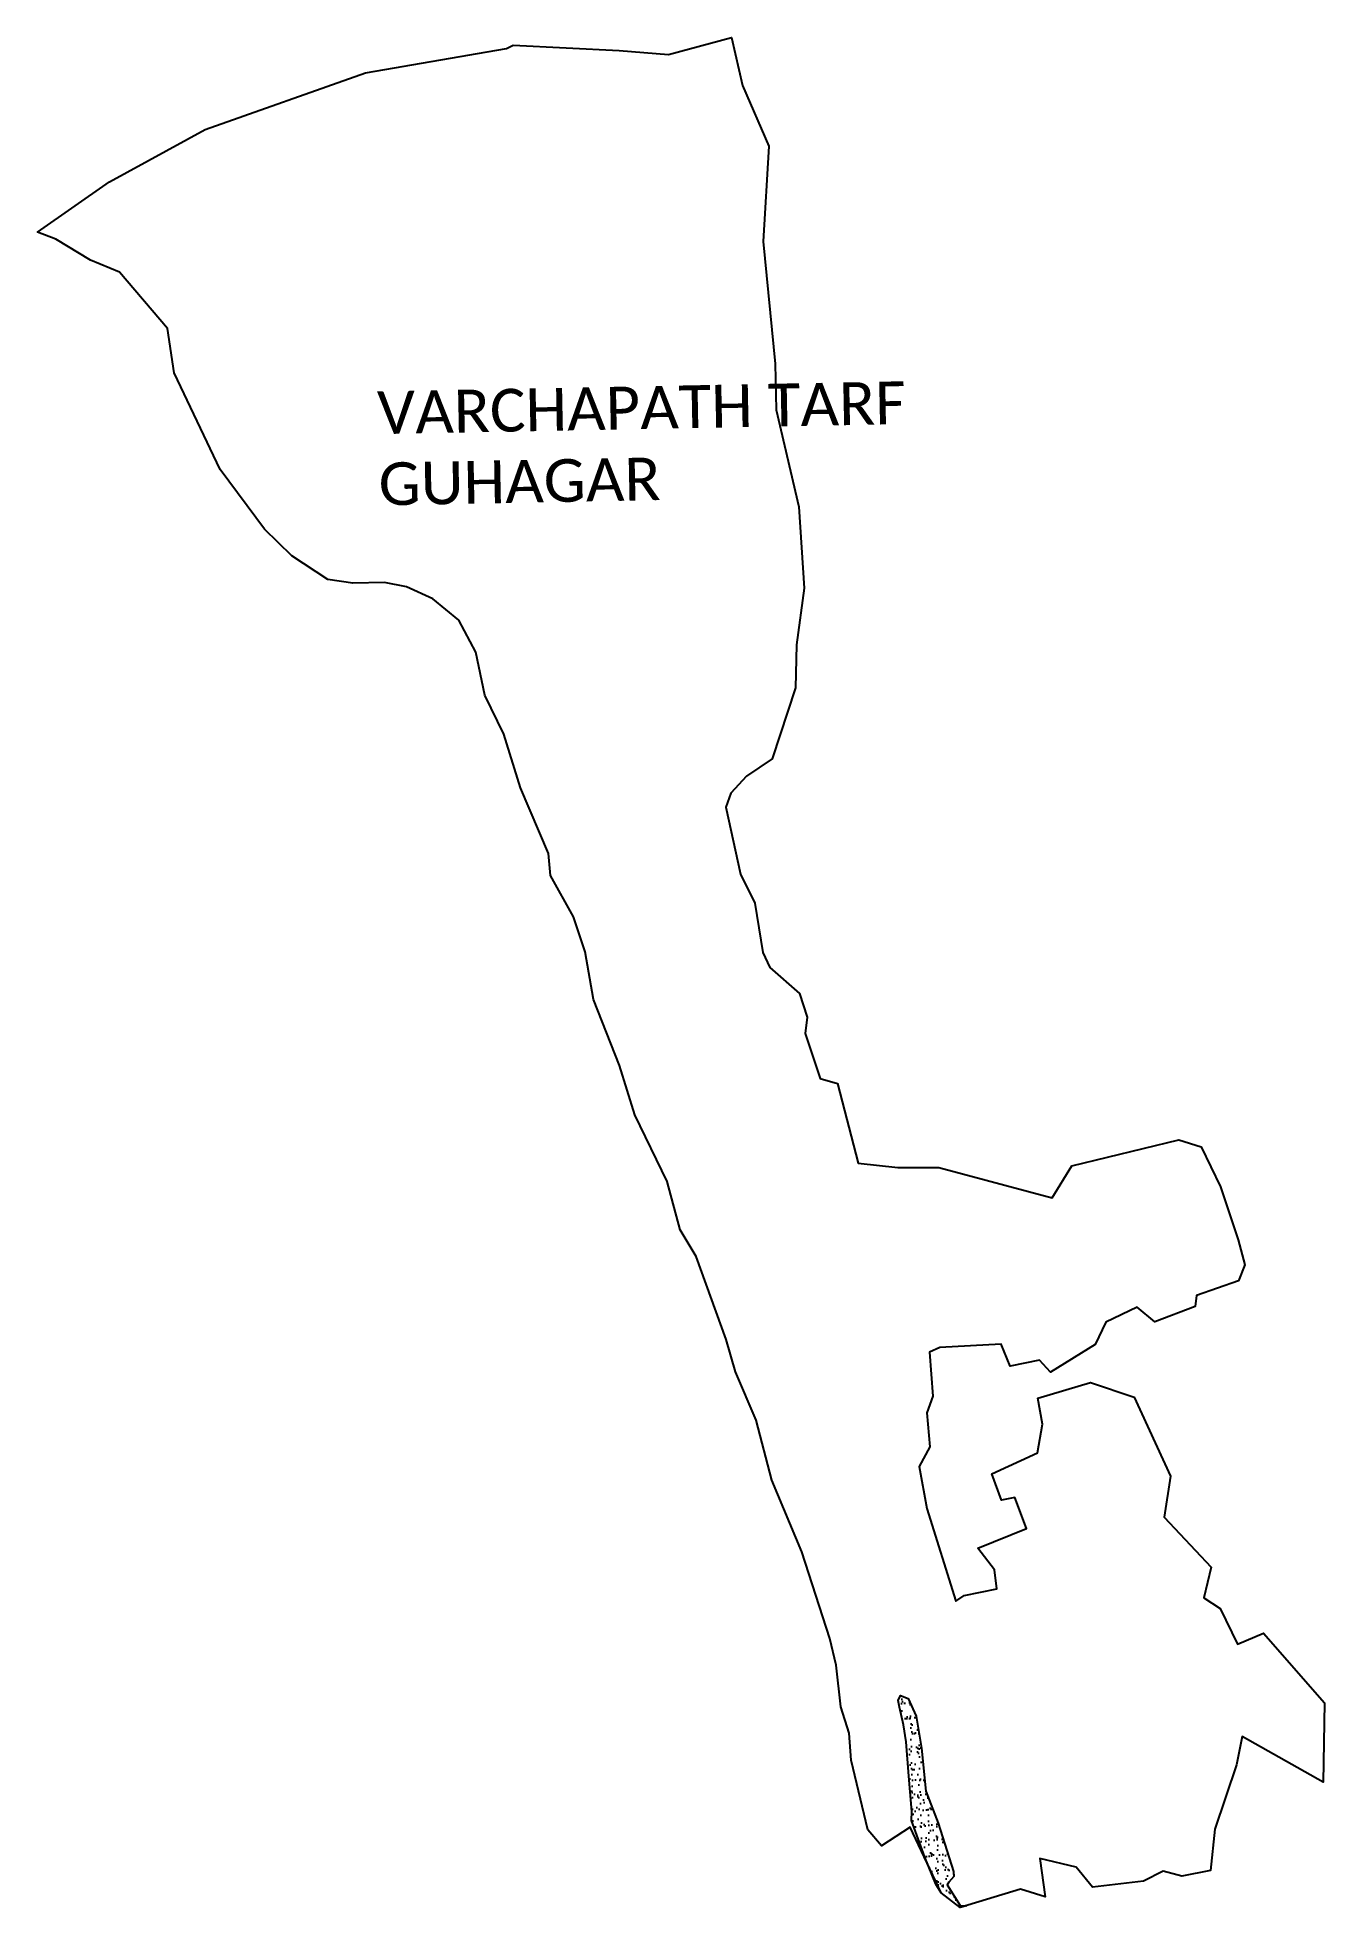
# Model space of a CAD drawing. Header units: metres. Extents: x 305069 to 308340, y 1934403 to 1939156.
import ezdxf

# ---------------------------------------------------------------- set-up
doc = ezdxf.new("R2010")
doc.units = ezdxf.units.M
doc.header["$MEASUREMENT"] = 0
for name, color, linetype in [('SAND DUNES', 42, 'Continuous'), ('village', 3, 'Continuous'), ('VILLAGE NAME', 250, 'Continuous')]:
    doc.layers.add(name, color=color, linetype=linetype)
doc.styles.get("Standard").update_dxf_attribs({"font": 'simplex.shx'})

msp = doc.modelspace()

# ---------------------------------------------------------------- hatches: boundary and pattern name
at = {"layer": 'SAND DUNES'}
h = msp.add_hatch(dxfattribs=at)
h.set_pattern_fill('AR-SAND', color=256, scale=0.604168, angle=-0.497)
h.set_pattern_definition([(37.00304, (294519.2, 1921171.926), (-0.71019, 29.576053), [0, -23.325717, 0, -26.087973, 0, -24.937033]), (7.00304, (294519.2, 1921171.926), (27.533365, 43.07109), [0, -12.58361, 0, -21.023837, 0, -8.05658]), (327.00304, (294500.324, 1921172.09), (47.78818, -0.327668), [0, -7.672933, 0, -27.62256, 0, -36.062786]), (317.00304, (294500.324, 1921172.09), (46.24672, 13.06805), [0, -3.836467, 0, -18.108122, 0, -20.71692])])
h.paths.add_polyline_path([(307269.8, 1934868), (307259.4, 1934912.5), (307256.1, 1934929.9), (307262.3, 1934942.7), (307281.7, 1934934.7), (307302.2, 1934889.6), (307316, 1934808.8), (307327, 1934699.6), (307357.8, 1934617.8), (307396.6, 1934495.2), (307397.4, 1934482.6), (307384.7, 1934467.8), (307380.9, 1934461.3), (307414.1, 1934408.6), (307429.7, 1934408.2), (307413.6, 1934403.3), (307365.4, 1934441), (307352.1, 1934462.7), (307324.5, 1934531.4), (307290.2, 1934624.4), (307291, 1934647.4), (307283.6, 1934737.4), (307276.7, 1934824.8)])

# ---------------------------------------------------------------- linework, layer by layer
at = {"layer": 'SAND DUNES', "flags": 128}
msp.add_lwpolyline([(307269.8, 1934868), (307259.4, 1934912.5), (307256.1, 1934929.9), (307262.3, 1934942.7), (307281.7, 1934934.7), (307302.2, 1934889.6), (307316, 1934808.8), (307327, 1934699.6), (307357.8, 1934617.8), (307396.6, 1934495.2), (307397.4, 1934482.6), (307384.7, 1934467.8), (307380.9, 1934461.3), (307414.1, 1934408.6), (307429.7, 1934408.2), (307429.7, 1934408.2), (307429.7, 1934408.2), (307429.7, 1934408.2), (307429.7, 1934408.2), (307429.7, 1934408.2), (307429.7, 1934408.2), (307429.7, 1934408.2), (307429.7, 1934408.2), (307429.7, 1934408.2), (307429.7, 1934408.2), (307429.7, 1934408.2), (307429.7, 1934408.2), (307429.7, 1934408.2), (307429.7, 1934408.2), (307429.7, 1934408.2), (307429.7, 1934408.2), (307429.7, 1934408.2), (307429.7, 1934408.2), (307429.7, 1934408.2), (307429.7, 1934408.2), (307429.7, 1934408.2), (307429.7, 1934408.2), (307413.6, 1934403.3), (307365.4, 1934441), (307365.4, 1934441), (307352.1, 1934462.7), (307324.5, 1934531.4), (307290.2, 1934624.4), (307291, 1934647.4), (307283.6, 1934737.4), (307276.7, 1934824.8)], close=True, dxfattribs=at)
at = {"layer": 'village', "color": 3, "true_color": 0x00ff00}
msp.add_polyline3d([(308339.7, 1934924, 0), (308336.2, 1934722.3, 0), (308130.7, 1934837.8, 0), (308115.8, 1934766.3, 0), (308061.3, 1934602.4, 0), (308049.7, 1934497.7, 0), (307977.1, 1934483.2, 0), (307929.6, 1934496, 0), (307879.9, 1934470.5, 0), (307750.2, 1934455, 0), (307708.2, 1934505.9, 0), (307616.1, 1934528.1, 0), (307629.9, 1934430.4, 0), (307566.9, 1934450, 0), (307413.6, 1934403.3, 0), (307365.4, 1934441, 0), (307287, 1934607.9, 0), (307214.4, 1934559.9, 0), (307178.9, 1934601.3, 0), (307136.6, 1934778.3, 0), (307132.2, 1934846.6, 0), (307111, 1934913.7, 0), (307098.9, 1935019.6, 0), (307082.3, 1935087.1, 0), (307011.2, 1935307.1, 0), (306935.1, 1935489.2, 0), (306895.6, 1935641.6, 0), (306842.9, 1935764.6, 0), (306819.6, 1935847, 0), (306742.7, 1936057.7, 0), (306702.4, 1936125.5, 0), (306669.6, 1936248.3, 0), (306587, 1936417.5, 0), (306548.1, 1936543.2, 0), (306482.3, 1936711.2, 0), (306460.9, 1936832.5, 0), (306431.3, 1936921.4, 0), (306372.8, 1937025.8, 0), (306367.8, 1937082, 0), (306296.5, 1937248.5, 0), (306254.4, 1937385.2, 0), (306206, 1937484.4, 0), (306183.7, 1937594, 0), (306140.5, 1937674.8, 0), (306074.4, 1937729.1, 0), (306007.1, 1937759.4, 0), (305950.9, 1937770.6, 0), (305870.6, 1937768.6, 0), (305807.2, 1937778.7, 0), (305715.6, 1937838.7, 0), (305646, 1937906, 0), (305533.4, 1938057.7, 0), (305417.1, 1938303.6, 0), (305400.2, 1938416.3, 0), (305278.3, 1938559.3, 0), (305204.6, 1938589.4, 0), (305116, 1938643, 0), (305069.4, 1938660.8, 0), (305252.9, 1938788.5, 0), (305495.2, 1938922, 0), (305902.7, 1939065.8, 0), (306261.2, 1939128, 0), (306277.9, 1939136.2, 0), (306547.6, 1939122.2, 0), (306673.1, 1939112.5, 0), (306833, 1939155.9, 0), (306860.8, 1939033.3, 0), (306928, 1938879.7, 0), (306913, 1938637.2, 0), (306943.8, 1938326.6, 0), (306946.1, 1938209.6, 0), (307003.8, 1937962.8, 0), (307017.1, 1937756.6, 0), (306998.3, 1937612.1, 0), (306995.6, 1937503.2, 0), (306936.6, 1937322.7, 0), (306871.3, 1937278.3, 0), (306830.9, 1937235.7, 0), (306818.6, 1937199.6, 0), (306856, 1937029.5, 0), (306892.1, 1936955.9, 0), (306912.1, 1936830.8, 0), (306930.1, 1936791.9, 0), (307005.5, 1936725.9, 0), (307025.5, 1936666.5, 0), (307020.2, 1936624.7, 0), (307058.5, 1936510.2, 0), (307102, 1936497.7, 0), (307155, 1936295, 0), (307255.7, 1936284.3, 0), (307360, 1936284.3, 0), (307647.5, 1936206.8, 0), (307697.9, 1936288.2, 0), (307969.7, 1936354.6, 0), (308025.8, 1936336.9, 0), (308075.5, 1936235.3, 0), (308120.5, 1936100.2, 0), (308137.3, 1936036.3, 0), (308121.1, 1935995.8, 0), (308014.6, 1935958.6, 0), (308010.6, 1935931.2, 0), (307908.3, 1935891.9, 0), (307863.3, 1935929.1, 0), (307784, 1935890.9, 0), (307756.6, 1935834, 0), (307643.7, 1935763.9, 0), (307615.2, 1935794.6, 0), (307540.5, 1935778.9, 0), (307518.3, 1935834.7, 0), (307362.4, 1935826.4, 0), (307336.2, 1935814.9, 0), (307344.3, 1935702.8, 0), (307329, 1935660.7, 0), (307336.4, 1935573.8, 0), (307309.7, 1935524, 0), (307328.9, 1935417.1, 0), (307403.2, 1935181.7, 0), (307423.6, 1935196.3, 0), (307507.1, 1935213.6, 0), (307501, 1935261.4, 0), (307458.7, 1935316.4, 0), (307582.5, 1935366.6, 0), (307552.6, 1935445.4, 0), (307518.9, 1935438.9, 0), (307494.7, 1935506, 0), (307610.2, 1935559.3, 0), (307623.2, 1935631.8, 0), (307610.9, 1935698.1, 0), (307745.3, 1935737.8, 0), (307856.1, 1935700.6, 0), (307948.3, 1935499.7, 0), (307931.8, 1935395.7, 0), (308051.4, 1935268.6, 0), (308033.2, 1935190.7, 0), (308074.3, 1935163.8, 0), (308118.4, 1935073, 0), (308184.9, 1935100.7, 0)], close=True, dxfattribs=at)

# ---------------------------------------------------------------- texts
at = {"layer": 'VILLAGE NAME', "insert": (305931.8, 1938256.3), "char_height": 108.748, "attachment_point": 1, "rotation": 1.1028}
msp.add_mtext_dynamic_manual_height_columns('{\\fCalibri|b0|i0|c0|p34;VARCHAPATH TARF GUHAGAR}', width=1571.314, gutter_width=543.7, heights=[0], dxfattribs=at)

doc.saveas('drawing.dxf')
